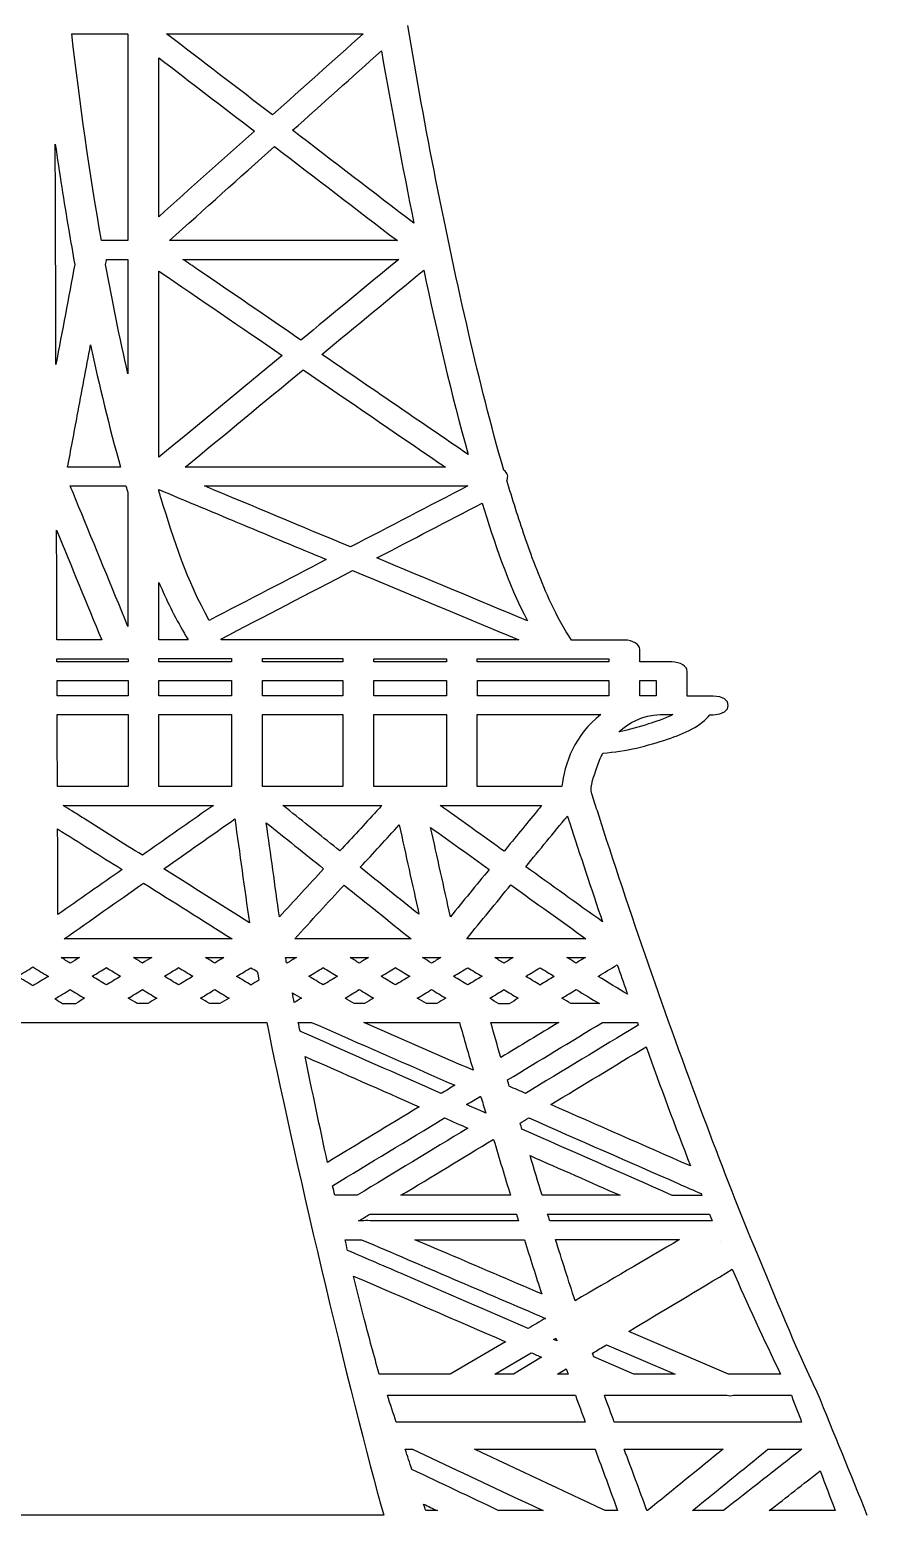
# Model space of a CAD drawing. Header units: millimetres. Extents: x 12.1 to 56.7, y 223.2 to 289.8.
# Drawn here: x 34.43 to 45, y 238.88 to 257.63 of the extents above; entities that cross this region are included whole.
import ezdxf

# ---------------------------------------------------------------- set-up
doc = ezdxf.new("R2010")
doc.units = ezdxf.units.MM
doc.layers.get('0').update_dxf_attribs({"linetype": 'CONTINUOUS'})

msp = doc.modelspace()

# ---------------------------------------------------------------- linework, layer by layer
at = {"color": 7}
for p, q in [((34.963917, 257.580401), (35.665751, 257.580401)), ((35.670218, 257.577252), (35.670218, 257.577252)), ((36.160084, 257.580737), (38.638334, 257.580737)), ((36.160084, 257.580737), (36.160084, 257.580737)), ((36.06023, 257.278782), (36.060767, 257.278425)), ((38.869782, 257.365607), (38.869782, 257.365607)), ((37.495369, 256.557462), (37.495369, 256.557462)), ((37.495369, 256.557462), (37.495369, 256.557462)), ((37.495738, 256.557295), (37.495738, 256.557295)), ((37.521365, 256.159069), (37.521365, 256.159069)), ((34.754703, 256.085469), (34.755241, 256.085532)), ((35.670822, 254.97071), (35.338277, 254.97071)), ((35.67136, 254.971046), (35.670822, 254.97071)), ((39.071237, 254.971382), (36.195183, 254.971382)), ((35.000762, 254.670813), (35.000762, 254.670813)), ((35.403033, 254.733937), (35.670856, 254.733937)), ((35.670856, 254.733937), (35.670856, 254.733937)), ((36.365301, 254.734629), (39.088501, 254.734629)), ((36.365301, 254.734629), (36.365301, 254.734629)), ((36.061876, 254.58678), (36.061876, 254.58678)), ((39.403749, 254.59652), (39.403749, 254.59652)), ((35.200369, 253.653668), (35.200369, 253.653668)), ((34.910816, 252.110286), (34.910849, 252.110621)), ((35.579197, 252.110286), (34.910816, 252.110286)), ((39.678255, 252.111335), (36.393816, 252.111335)), ((39.595698, 252.167805), (39.595698, 252.167805)), ((34.943832, 251.874562), (35.64627, 251.874562)), ((34.943832, 251.874562), (34.943832, 251.874562)), ((36.062984, 251.828547), (36.062984, 251.828547)), ((36.635978, 251.875276), (39.961125, 251.875276)), ((36.635978, 251.875276), (36.635978, 251.875276)), ((40.143536, 251.658739), (40.143536, 251.658739)), ((34.77143, 251.316311), (34.77143, 251.316311)), ((38.480979, 251.104645), (38.480442, 251.104645)), ((38.506539, 250.806783), (38.50664, 250.807161)), ((36.062984, 250.657569), (36.062984, 250.657569)), ((35.341065, 249.931253), (34.775897, 249.931253)), ((36.123306, 249.932282), (36.063589, 249.932282)), ((36.433482, 249.932282), (36.123306, 249.932282)), ((40.603241, 249.931547), (36.850163, 249.931547)), ((41.936578, 249.929553), (41.268197, 249.929553)), ((42.131315, 249.65302), (42.131315, 249.811345)), ((34.776434, 249.694795), (35.673005, 249.694795)), ((34.776434, 249.6547), (34.776434, 249.694795)), ((34.776434, 249.694795), (34.776434, 249.694795)), ((35.673005, 249.6547), (34.776434, 249.6547)), ((35.673005, 249.694795), (35.673005, 249.6547)), ((36.063555, 249.69553), (36.97964, 249.69553)), ((36.063555, 249.655434), (36.063555, 249.69553)), ((36.063555, 249.69553), (36.063555, 249.69553)), ((36.807776, 249.655434), (36.063555, 249.655434)), ((36.97964, 249.655434), (36.807776, 249.655434)), ((36.97964, 249.69553), (36.97964, 249.655434)), ((37.370157, 249.695194), (38.382234, 249.695194)), ((37.370157, 249.655056), (37.370157, 249.695194)), ((37.370157, 249.695194), (37.370157, 249.695194)), ((38.382234, 249.655056), (37.370157, 249.655056)), ((38.382234, 249.695194), (38.382234, 249.655056)), ((38.772783, 249.694816), (39.690514, 249.694816)), ((38.772783, 249.654721), (38.772783, 249.694816)), ((38.772783, 249.694816), (38.772783, 249.694816)), ((39.690514, 249.654721), (38.772783, 249.654721)), ((39.690514, 249.694816), (39.690514, 249.654721)), ((40.08056, 249.6547), (40.08056, 249.694795)), ((40.08056, 249.694795), (40.265826, 249.694795)), ((41.739254, 249.6547), (40.08056, 249.6547)), ((40.265826, 249.694795), (41.084778, 249.694795)), ((41.156755, 249.694795), (41.739254, 249.694795)), ((41.739254, 249.694795), (41.739254, 249.6547)), ((41.739254, 249.694795), (41.739254, 249.694795)), ((42.535233, 249.65302), (42.131315, 249.65302)), ((34.777576, 249.418283), (35.673005, 249.418283)), ((34.777576, 249.418283), (34.777576, 249.418283)), ((35.673005, 249.418283), (35.673005, 249.225111)), ((36.063555, 249.418976), (36.97964, 249.418976)), ((36.063555, 249.225783), (36.063555, 249.418976)), ((36.063555, 249.418976), (36.063555, 249.418976)), ((36.97964, 249.418976), (36.97964, 249.225783)), ((37.369619, 249.418619), (38.381696, 249.418619)), ((37.369619, 249.225447), (37.369619, 249.418619)), ((37.369619, 249.418619), (37.369619, 249.418619)), ((38.381696, 249.418619), (38.381696, 249.225447)), ((38.772783, 249.418283), (39.690514, 249.418283)), ((38.772783, 249.225111), (38.772783, 249.418283)), ((38.772783, 249.418283), (38.772783, 249.418283)), ((39.690514, 249.418283), (39.690514, 249.225111)), ((40.081064, 249.224775), (40.081064, 249.417926)), ((40.081064, 249.417926), (40.181489, 249.417926)), ((40.181489, 249.417926), (41.739758, 249.417926)), ((40.181489, 249.417926), (40.181489, 249.417926)), ((41.739758, 249.417926), (41.739758, 249.224775)), ((42.129737, 249.417926), (42.338446, 249.417926)), ((42.129737, 249.224775), (42.129737, 249.417926)), ((42.129737, 249.417926), (42.129737, 249.417926)), ((42.338446, 249.417926), (42.338446, 249.224775)), ((42.72997, 249.223453), (42.72997, 249.534812)), ((35.673005, 249.225111), (34.778113, 249.225111)), ((36.97964, 249.225783), (36.063555, 249.225783)), ((37.430445, 249.225447), (37.369619, 249.225447)), ((38.381696, 249.225447), (37.430445, 249.225447)), ((39.690514, 249.225111), (38.772783, 249.225111)), ((41.739758, 249.224775), (40.081064, 249.224775)), ((42.338446, 249.224775), (42.129737, 249.224775)), ((42.866098, 249.223453), (42.72997, 249.223453)), ((43.058014, 249.223453), (42.866098, 249.223453)), ((34.779289, 248.988989), (35.673073, 248.988989)), ((34.779289, 248.988989), (34.779289, 248.988989)), ((35.673073, 248.988989), (35.673073, 248.079913)), ((36.063555, 248.989723), (36.97964, 248.989723)), ((36.063555, 248.080647), (36.063555, 248.989723)), ((36.063555, 248.989723), (36.063555, 248.989723)), ((36.97964, 248.989723), (36.97964, 248.080647)), ((37.370157, 248.989387), (38.382234, 248.989387)), ((37.370157, 248.080312), (37.370157, 248.989387)), ((37.370157, 248.989387), (37.370157, 248.989387)), ((38.382234, 248.989387), (38.382234, 248.080312)), ((38.77275, 248.989052), (39.690481, 248.989052)), ((38.77275, 248.079955), (38.77275, 248.989052)), ((38.77275, 248.989052), (38.77275, 248.989052)), ((40.080527, 248.988695), (41.63762, 248.988695)), ((40.080527, 248.079598), (40.080527, 248.988695)), ((40.080527, 248.988695), (40.080527, 248.988695)), ((42.385804, 248.988695), (42.54766, 248.988695)), ((42.385804, 248.988695), (42.385804, 248.988695)), ((43.013948, 248.987393), (43.058014, 248.987393)), ((35.482769, 248.079955), (34.782043, 248.079955)), ((36.97964, 248.080647), (36.063555, 248.080647)), ((38.382234, 248.080312), (37.370157, 248.080312)), ((39.176667, 248.079955), (38.77275, 248.079955)), ((39.690514, 248.079955), (39.205686, 248.079955)), ((41.146141, 248.079598), (40.080527, 248.079598)), ((34.853382, 247.843538), (36.750879, 247.843538)), ((34.853382, 247.843538), (34.853382, 247.843538)), ((36.652134, 247.774137), (36.651563, 247.774137)), ((37.628474, 247.843538), (38.8765, 247.843538)), ((37.628474, 247.843538), (37.628474, 247.843538)), ((39.611786, 247.843538), (40.294644, 247.843538)), ((40.294644, 247.843538), (40.892224, 247.843538)), ((40.294644, 247.843538), (40.294644, 247.843538)), ((40.835294, 247.774137), (40.835898, 247.774137)), ((34.784797, 247.546076), (34.784797, 247.546076)), ((37.417649, 247.623874), (37.417649, 247.623874)), ((39.094715, 247.595618), (39.094715, 247.595618)), ((39.491377, 247.565641), (39.491377, 247.565641)), ((41.243779, 247.63013), (41.243779, 247.63013)), ((35.597636, 247.03384), (35.59767, 247.033484)), ((36.125422, 247.042573), (36.125422, 247.042573)), ((35.868818, 246.862626), (35.868818, 246.862626)), ((38.398389, 246.837498), (38.398389, 246.837498)), ((40.503421, 246.839955), (40.503421, 246.839955)), ((41.660426, 246.374532), (41.66056, 246.37407)), ((41.66056, 246.37407), (41.660426, 246.374532)), ((36.086428, 246.15894), (34.868496, 246.15894)), ((36.985216, 246.15894), (36.086428, 246.15894)), ((39.24421, 246.159255), (37.775787, 246.159255)), ((41.451279, 246.15999), (39.946615, 246.15999)), ((34.472371, 245.803602), (34.472371, 245.803602)), ((34.827755, 245.92286), (35.060412, 245.92286)), ((34.827755, 245.92286), (34.827755, 245.92286)), ((35.739978, 245.92393), (35.972601, 245.92393)), ((35.739978, 245.92393), (35.739978, 245.92393)), ((36.650454, 245.92393), (36.883649, 245.92393)), ((36.650454, 245.92393), (36.650454, 245.92393)), ((37.660818, 245.923594), (37.796947, 245.923594)), ((37.660818, 245.923594), (37.660818, 245.923594)), ((37.680299, 245.852787), (37.680299, 245.852787)), ((38.474833, 245.92393), (38.708027, 245.92393)), ((38.474833, 245.92393), (38.474833, 245.92393)), ((39.388164, 245.923237), (39.620821, 245.923237)), ((39.388164, 245.923237), (39.388164, 245.923237)), ((40.299749, 245.92286), (40.532977, 245.92286)), ((40.299749, 245.92286), (40.299749, 245.92286)), ((41.21083, 245.92393), (41.444025, 245.92393)), ((41.21083, 245.92393), (41.21083, 245.92393)), ((41.846262, 245.831837), (41.846262, 245.831837)), ((35.219984, 245.686107), (35.219984, 245.686107)), ((36.131602, 245.686107), (36.131602, 245.686107)), ((37.303755, 245.746083), (37.303755, 245.746083)), ((37.955444, 245.686107), (37.955444, 245.686107)), ((38.867599, 245.686107), (38.867599, 245.686107)), ((39.959479, 245.79489), (39.959479, 245.79489)), ((40.872172, 245.794197), (40.872172, 245.794197)), ((34.943832, 245.518), (34.943832, 245.518)), ((35.855987, 245.51905), (35.855987, 245.51905)), ((36.767673, 245.51905), (36.767673, 245.51905)), ((37.747305, 245.477947), (37.747305, 245.477947)), ((38.591447, 245.51905), (38.591447, 245.51905)), ((40.41643, 245.518), (40.41643, 245.518)), ((41.327444, 245.51905), (41.327444, 245.51905)), ((41.962876, 245.495643), (41.962339, 245.495706)), ((35.009662, 245.339817), (34.846732, 245.339817)), ((35.921852, 245.340866), (35.790157, 245.340866)), ((36.833503, 245.340866), (36.701809, 245.340866)), ((38.657311, 245.340866), (38.525617, 245.340866)), ((39.323409, 245.40991), (39.323409, 245.40991)), ((39.569467, 245.340866), (39.437235, 245.340866)), ((40.482798, 245.339817), (40.350566, 245.339817)), ((41.561781, 245.340866), (41.261076, 245.340866)), ((41.621465, 245.340866), (41.579615, 245.340866)), ((32.478882, 245.103442), (34.442747, 245.103442)), ((34.442747, 245.103442), (34.501894, 245.103442)), ((34.501894, 245.103442), (37.425877, 245.103442)), ((37.820995, 245.105143), (37.988863, 245.105143)), ((37.988863, 245.105143), (37.988863, 245.104807)), ((38.65056, 245.104807), (39.855124, 245.104807)), ((38.65056, 245.104807), (38.65056, 245.104807)), ((40.250074, 245.103757), (41.107584, 245.103757)), ((40.250074, 245.103757), (40.250074, 245.103757)), ((41.659955, 245.10382), (42.101826, 245.10382)), ((42.113581, 245.07103), (42.112406, 245.070652)), ((37.907985, 244.673098), (37.907985, 244.673098)), ((42.210648, 244.795862), (42.210648, 244.795862)), ((40.461, 244.377798), (40.461, 244.377798)), ((39.945541, 244.066733), (39.945541, 244.066733)), ((39.666533, 243.89829), (39.667104, 243.89829)), ((40.728722, 243.899339), (40.728722, 243.899339)), ((40.281377, 243.626984), (40.281377, 243.626984)), ((40.745549, 243.423022), (40.745549, 243.423022)), ((38.190015, 243.338107), (38.190015, 243.338107)), ((38.190015, 243.338107), (38.190015, 243.338107)), ((38.190317, 243.337918), (38.190317, 243.337918)), ((42.769099, 243.293981), (42.768528, 243.293981)), ((38.56357, 242.922962), (38.281775, 242.922962)), ((41.88257, 242.922269), (40.897329, 242.922269)), ((42.913557, 242.921555), (42.540875, 242.921555)), ((38.727038, 242.685517), (40.573181, 242.685517)), ((40.573181, 242.685517), (40.573181, 242.685517)), ((40.967593, 242.68516), (43.00844, 242.68516)), ((40.967593, 242.68516), (40.967593, 242.68516)), ((38.626075, 242.598314), (38.58258, 242.598314)), ((38.727676, 242.598314), (38.727038, 242.598314)), ((40.600554, 242.598314), (38.727676, 242.598314)), ((43.043068, 242.597978), (40.994966, 242.597978)), ((38.412294, 242.362255), (38.619895, 242.362255)), ((38.619895, 242.362255), (38.619895, 242.362255)), ((39.293315, 242.361898), (40.674143, 242.361898)), ((39.293315, 242.361898), (39.293315, 242.361898)), ((41.068018, 242.362968), (42.632366, 242.362968)), ((41.068018, 242.362968), (41.068018, 242.362968)), ((43.150748, 242.335741), (43.150748, 242.335741)), ((43.150748, 242.335741), (43.150748, 242.335741)), ((38.520041, 241.90334), (38.520041, 241.90334)), ((43.297993, 241.988086), (43.297993, 241.988086)), ((40.892828, 241.677357), (40.892291, 241.677399)), ((40.723214, 241.242205), (40.722643, 241.242205)), ((41.073023, 241.120512), (41.073023, 241.120512)), ((43.251139, 240.66546), (41.991896, 241.204902)), ((40.436985, 241.074812), (39.737939, 240.66546)), ((40.299749, 240.66546), (40.760025, 240.934981)), ((41.535012, 240.930447), (41.535012, 240.930447)), ((41.711881, 241.03648), (42.578862, 240.66546)), ((40.892291, 240.877798), (40.538015, 240.66546)), ((42.053864, 240.66546), (41.551167, 240.882668)), ((38.843081, 240.66546), (38.84251, 240.66546)), ((38.84251, 240.66546), (38.843081, 240.66546)), ((38.843081, 240.66546), (38.843081, 240.66546)), ((39.737939, 240.66546), (38.843081, 240.66546)), ((40.538015, 240.66546), (40.299749, 240.66546)), ((40.299749, 240.66546), (40.299749, 240.66546)), ((41.093141, 240.66546), (41.203642, 240.731691)), ((41.225944, 240.66546), (41.093141, 240.66546)), ((41.093141, 240.66546), (41.093141, 240.66546)), ((41.203642, 240.731691), (41.225944, 240.66546)), ((42.578862, 240.66546), (42.053864, 240.66546)), ((43.251677, 240.66546), (43.251139, 240.66546)), ((43.906086, 240.66546), (43.251677, 240.66546)), ((38.945723, 240.398689), (39.012729, 240.398689)), ((39.012729, 240.398689), (41.318611, 240.398689)), ((39.012729, 240.398689), (39.012729, 240.398689)), ((41.684507, 240.398689), (43.228233, 240.398689)), ((43.310286, 240.398689), (44.043356, 240.398689)), ((43.310286, 240.398689), (43.310286, 240.398689)), ((44.042852, 240.398689), (44.042852, 240.398689)), ((41.442446, 240.057982), (39.05787, 240.057982)), ((44.109187, 240.057982), (41.808947, 240.057982)), ((44.172733, 240.057982), (44.109187, 240.057982)), ((39.170554, 239.716247), (39.249148, 239.716247)), ((39.249148, 239.716247), (39.262011, 239.716247)), ((39.262011, 239.716247), (39.262011, 239.716247)), ((40.045327, 239.716289), (41.566248, 239.716289)), ((41.566248, 239.716289), (41.566248, 239.716289)), ((41.934462, 239.716289), (43.180875, 239.716289)), ((41.934462, 239.716289), (41.934462, 239.716289)), ((43.748227, 239.716289), (44.174446, 239.716289)), ((34.433276, 238.884633), (30.742098, 238.884633)), ((34.443285, 238.884633), (34.433276, 238.884633)), ((36.707888, 238.884633), (34.443285, 238.884633)), ((38.898264, 238.884633), (36.707888, 238.884633)), ((38.898768, 238.885011), (38.898264, 238.884633)), ((39.403211, 239.02377), (39.403211, 239.02377)), ((39.576151, 238.94253), (39.430551, 238.94253)), ((40.353891, 238.942509), (40.35379, 238.94211)), ((40.912309, 238.942509), (40.353891, 238.942509)), ((41.851334, 238.942173), (41.695121, 238.942173)), ((42.227945, 238.942173), (42.221228, 238.942173)), ((43.185846, 238.942173), (42.795297, 238.942173)), ((42.795297, 238.942173), (42.795297, 238.942173)), ((44.45174, 238.942173), (43.765021, 238.942173)), ((43.765021, 238.942173), (43.765021, 238.942173)), ((44.596803, 238.942173), (44.45174, 238.942173))]:
    msp.add_line(p, q, dxfattribs=at)
for points in [[(39.974392, 253.790433), (39.673687, 255.084825), (39.422658, 256.383037), (39.20226, 257.684062)], [(35.338277, 254.97071), (35.186565, 255.83862), (35.062662, 256.708965), (34.963917, 257.580401)], [(35.665751, 257.580401), (35.66743, 257.579352), (35.668505, 257.577945), (35.670218, 257.577252)], [(35.670218, 257.577252), (35.670822, 256.708293), (35.670822, 255.839312), (35.67136, 254.971046)], [(37.495738, 256.557295), (37.050509, 256.898337), (36.60528, 257.239694), (36.160084, 257.580737)], [(38.638334, 257.580737), (38.257324, 257.239401), (37.876346, 256.898085), (37.495738, 256.557295)], [(36.060767, 255.273022), (36.060767, 255.941482), (36.06023, 256.610321), (36.06023, 257.278782)], [(36.060767, 257.278425), (36.463039, 256.970173), (36.865848, 256.661585), (37.267582, 256.353311)], [(37.750059, 256.362737), (38.123311, 256.696789), (38.49653, 257.031198), (38.869782, 257.365607)], [(38.869782, 257.365607), (38.99701, 256.639249), (39.133138, 255.913961), (39.280988, 255.189367)], [(37.267582, 256.353311), (36.86531, 255.993103), (36.46361, 255.632915), (36.060767, 255.273022)], [(39.280988, 255.189367), (38.770533, 255.580581), (38.260011, 255.971502), (37.750059, 256.362737)], [(34.755241, 256.085532), (34.755241, 256.120023), (34.754703, 256.154933), (34.754703, 256.189424)], [(34.754703, 256.189424), (34.807133, 255.827137), (34.863458, 255.464829), (34.924889, 255.102836)], [(36.195183, 254.971382), (36.637053, 255.367151), (37.078924, 255.762963), (37.521365, 256.159069)], [(37.521365, 256.159069), (38.038, 255.762963), (38.554636, 255.367151), (39.071237, 254.971382)], [(34.763637, 253.408162), (34.76085, 254.300821), (34.758028, 255.193166), (34.754703, 256.085469)], [(34.924889, 255.102836), (34.949407, 254.959164), (34.974564, 254.81482), (35.000762, 254.670813)], [(35.000762, 254.670813), (34.921496, 254.249915), (34.842869, 253.829395), (34.763637, 253.408162)], [(35.39074, 254.671169), (35.394636, 254.692099), (35.399103, 254.713049), (35.403033, 254.733937)], [(35.67136, 253.288232), (35.567005, 253.748155), (35.475547, 254.209463), (35.39074, 254.671169)], [(35.670856, 254.733937), (35.671393, 254.252014), (35.671393, 253.770155), (35.67136, 253.288232)], [(36.551104, 254.607688), (36.489203, 254.65024), (36.427302, 254.692435), (36.365301, 254.734629)], [(39.088501, 254.734629), (38.677329, 254.394657), (38.265586, 254.055), (37.854414, 253.715385)], [(36.061876, 254.58678), (36.580728, 254.231421), (37.099613, 253.87646), (37.619003, 253.521122)], [(36.062447, 252.235799), (36.062447, 253.01934), (36.061876, 253.802882), (36.061876, 254.58678)], [(37.854414, 253.715385), (37.420336, 254.012806), (36.98572, 254.310625), (36.551104, 254.607688)], [(38.118341, 253.534746), (38.546843, 253.889014), (38.975313, 254.24261), (39.403749, 254.59652)], [(39.403749, 254.59652), (39.569433, 253.819718), (39.749594, 253.043293), (39.965592, 252.270688)], [(40.415154, 252.073045), (40.248932, 252.643534), (40.107228, 253.216795), (39.974392, 253.790433)], [(35.033039, 252.762016), (35.088793, 253.0591), (35.144615, 253.356583), (35.200369, 253.653668)], [(35.200369, 253.653668), (35.310333, 253.137926), (35.434706, 252.623235), (35.579197, 252.110286)], [(37.619003, 253.521122), (37.100151, 253.092583), (36.581299, 252.664338), (36.062447, 252.235799)], [(39.965592, 252.270688), (39.349674, 252.691922), (38.733755, 253.113533), (38.118341, 253.534746)], [(36.393816, 252.111335), (36.890333, 252.521044), (37.386312, 252.930794), (37.882325, 253.340503)], [(37.882325, 253.340503), (38.45364, 252.949625), (39.024954, 252.558704), (39.595698, 252.167805)], [(34.910849, 252.110621), (34.95159, 252.327872), (34.992331, 252.544786), (35.033039, 252.762016)], [(39.595698, 252.167805), (39.623038, 252.148639), (39.650882, 252.130165), (39.678255, 252.111335)], [(40.452032, 251.947846), (40.47598, 251.989705), (40.463116, 252.039919), (40.415154, 252.073045)], [(35.049799, 251.61688), (35.014667, 251.702634), (34.978964, 251.788808), (34.943832, 251.874562)], [(35.64627, 251.874562), (35.6546, 251.844963), (35.662963, 251.8153), (35.671897, 251.785659)], [(36.062917, 251.809003), (36.062917, 251.8153), (36.062917, 251.822291), (36.062984, 251.828547)], [(36.091936, 251.711367), (36.081927, 251.7438), (36.072388, 251.776569), (36.062917, 251.809003)], [(36.062984, 251.828547), (36.767068, 251.534233), (37.471186, 251.240276), (38.175237, 250.946299)], [(38.480442, 251.104645), (37.865598, 251.361298), (37.250788, 251.618644), (36.635978, 251.875276)], [(39.961125, 251.875276), (39.4679, 251.618602), (38.974742, 251.361256), (38.480979, 251.104645)], [(40.680189, 251.234042), (40.59817, 251.471172), (40.522867, 251.709331), (40.452032, 251.947846)], [(35.672434, 250.102111), (35.4649, 250.607041), (35.2574, 251.11195), (35.049799, 251.61688)], [(35.671897, 251.785659), (35.672434, 251.224574), (35.672434, 250.663531), (35.672434, 250.102111)], [(36.698417, 250.178103), (36.416655, 250.673986), (36.251508, 251.199824), (36.091936, 251.711367)], [(38.812349, 250.965843), (39.255899, 251.196654), (39.699449, 251.427508), (40.143536, 251.658739)], [(40.143536, 251.658739), (40.294207, 251.158679), (40.462075, 250.656919), (40.712063, 250.172183)], [(34.77143, 251.316311), (34.961095, 250.854625), (35.151366, 250.392918), (35.341065, 249.931253)], [(34.775897, 249.931253), (34.774251, 250.392918), (34.773143, 250.854625), (34.77143, 251.316311)], [(41.012667, 250.390525), (40.882719, 250.6688), (40.777826, 250.951232), (40.680189, 251.234042)], [(38.175237, 250.946299), (37.683154, 250.690003), (37.191104, 250.434063), (36.698417, 250.178103)], [(40.712063, 250.172183), (40.078847, 250.436834), (39.445598, 250.701171), (38.812349, 250.965843)], [(36.843479, 249.941645), (37.398, 250.230017), (37.952589, 250.518432), (38.506539, 250.806783)], [(38.50664, 250.807161), (39.205149, 250.51564), (39.904195, 250.223447), (40.603241, 249.931547)], [(36.062984, 250.657569), (36.155583, 250.439983), (36.260509, 250.224832), (36.383807, 250.013859)], [(36.063589, 249.932282), (36.063051, 250.173926), (36.063589, 250.415926), (36.062984, 250.657569)], [(41.268197, 249.929553), (41.176168, 250.061364), (41.084677, 250.236756), (41.012667, 250.390525)], [(36.383807, 250.013859), (36.399425, 249.986652), (36.416151, 249.959446), (36.433482, 249.932282)], [(36.850163, 249.931547), (36.847946, 249.935053), (36.845662, 249.938517), (36.843479, 249.941645)], [(42.131315, 249.811345), (42.131315, 249.875854), (42.042545, 249.929553), (41.936578, 249.929553)], [(41.084778, 249.694795), (41.108222, 249.692003), (41.13274, 249.692003), (41.156755, 249.694795)], [(42.72997, 249.534812), (42.72997, 249.599007), (42.641233, 249.65302), (42.535233, 249.65302)], [(34.778113, 249.225111), (34.778113, 249.289621), (34.777576, 249.354088), (34.777576, 249.418283)], [(43.058014, 248.987393), (43.310219, 248.987393), (43.310219, 249.223453), (43.058014, 249.223453)], [(34.779826, 248.82338), (34.779826, 248.878485), (34.779289, 248.933548), (34.779289, 248.988989)], [(39.690481, 248.989052), (39.690481, 248.686005), (39.690481, 248.383001), (39.690514, 248.079955)], [(41.63762, 248.988695), (41.311826, 248.744931), (41.177377, 248.361715), (41.146141, 248.079598)], [(41.867489, 248.770773), (41.988, 248.88409), (42.159864, 248.984538), (42.385804, 248.988695)], [(42.54766, 248.988695), (42.450022, 248.937074), (42.317757, 248.896286), (42.241346, 248.870507)], [(42.482232, 248.679456), (42.691479, 248.749549), (42.917385, 248.850649), (43.013948, 248.987393)], [(34.782043, 248.079955), (34.781506, 248.32756), (34.780364, 248.57548), (34.779826, 248.82338)], [(42.241346, 248.870507), (42.12752, 248.832154), (41.999184, 248.795858), (41.867489, 248.770773)], [(41.666001, 248.50335), (41.952733, 248.522516), (42.233991, 248.595759), (42.482232, 248.679456)], [(41.587911, 248.320276), (41.607459, 248.381972), (41.633119, 248.443375), (41.666001, 248.50335)], [(41.525406, 247.990737), (41.495849, 248.083859), (41.558355, 248.227174), (41.587911, 248.320276)], [(35.673073, 248.079913), (35.609492, 248.079913), (35.545845, 248.079913), (35.482769, 248.079955)], [(39.205686, 248.079955), (39.196215, 248.080647), (39.186709, 248.080647), (39.176667, 248.079955)], [(41.595166, 247.772458), (41.571756, 247.845344), (41.548279, 247.917851), (41.525406, 247.990737)], [(34.963312, 247.774137), (34.927038, 247.797523), (34.890227, 247.820531), (34.853382, 247.843538)], [(35.112304, 247.6807), (35.062629, 247.711748), (35.012987, 247.74309), (34.963312, 247.774137)], [(35.853771, 247.213073), (35.606604, 247.368921), (35.359437, 247.524811), (35.112304, 247.6807)], [(36.651563, 247.774137), (36.385486, 247.587242), (36.119309, 247.399969), (35.853771, 247.213073)], [(36.125422, 247.042573), (36.42391, 247.252497), (36.722969, 247.462379), (37.020919, 247.67266)], [(36.750879, 247.843538), (36.717964, 247.820195), (36.685015, 247.797166), (36.652134, 247.774137)], [(37.020919, 247.67266), (37.081678, 247.236081), (37.142504, 246.799523), (37.203867, 246.362566)], [(37.714961, 247.774137), (37.686479, 247.797523), (37.657493, 247.820531), (37.628474, 247.843538)], [(38.347068, 247.267486), (38.136175, 247.436601), (37.925282, 247.605379), (37.714961, 247.774137)], [(38.812953, 247.774137), (38.657244, 247.605379), (38.502206, 247.436265), (38.347068, 247.267486)], [(38.8765, 247.843538), (38.855306, 247.820195), (38.834113, 247.797166), (38.812953, 247.774137)], [(39.708316, 247.774137), (39.675971, 247.797523), (39.64356, 247.820531), (39.611786, 247.843538)], [(40.418546, 247.265051), (40.181993, 247.434522), (39.94544, 247.604666), (39.708316, 247.774137)], [(40.835898, 247.774137), (40.696949, 247.604666), (40.558067, 247.434522), (40.418546, 247.265051)], [(40.691944, 247.068373), (40.867134, 247.282159), (41.041249, 247.49519), (41.216405, 247.708578)], [(40.892224, 247.843538), (40.873247, 247.820195), (40.854304, 247.797166), (40.835294, 247.774137)], [(41.216405, 247.708578), (41.225877, 247.682422), (41.235416, 247.656307), (41.243779, 247.63013)], [(42.935254, 243.912984), (42.454355, 245.194486), (42.006875, 246.481887), (41.595166, 247.772458)], [(34.784797, 247.546076), (35.055374, 247.37524), (35.327059, 247.204341), (35.597636, 247.03384)], [(34.788727, 246.464401), (34.787048, 246.824987), (34.78651, 247.185552), (34.784797, 247.546076)], [(37.417649, 247.623874), (37.659206, 247.430681), (37.900227, 247.237152), (38.141247, 247.043581)], [(37.583333, 246.436523), (37.528116, 246.832292), (37.472866, 247.228083), (37.417649, 247.623874)], [(38.604277, 247.062075), (38.767678, 247.23986), (38.931079, 247.41798), (39.094715, 247.595618)], [(39.094715, 247.595618), (39.177809, 247.220064), (39.26097, 246.844153), (39.344065, 246.468599)], [(39.491377, 247.565641), (39.738006, 247.388822), (39.984065, 247.212423), (40.230593, 247.035604)], [(39.741332, 246.43795), (39.65817, 246.81384), (39.574539, 247.189751), (39.491377, 247.565641)], [(41.243779, 247.63013), (41.379302, 247.211121), (41.518722, 246.792449), (41.659955, 246.374448)], [(35.59767, 247.033484), (35.327664, 246.843817), (35.058162, 246.654088), (34.788727, 246.464401)], [(37.203867, 246.362566), (36.844016, 246.589242), (36.484702, 246.815897), (36.125422, 247.042573)], [(38.141247, 247.043581), (37.955444, 246.84134), (37.769674, 246.638763), (37.583333, 246.436523)], [(39.344065, 246.468599), (39.097469, 246.666305), (38.850873, 246.864012), (38.604277, 247.062075)], [(40.230593, 247.035604), (40.067125, 246.836155), (39.904262, 246.637042), (39.741332, 246.43795)], [(41.659955, 246.374448), (41.337453, 246.605658), (41.014447, 246.837205), (40.691944, 247.068373)], [(34.868496, 246.15894), (35.202116, 246.393278), (35.535232, 246.62833), (35.868818, 246.862626)], [(35.868818, 246.862626), (36.240962, 246.62833), (36.613106, 246.393278), (36.985216, 246.15894)], [(37.775787, 246.159255), (37.983287, 246.385175), (38.190754, 246.611431), (38.398389, 246.837498)], [(38.398389, 246.837498), (38.680755, 246.611557), (38.961912, 246.385259), (39.24421, 246.159255)], [(39.946615, 246.15999), (40.132419, 246.386624), (40.318155, 246.612985), (40.503421, 246.839955)], [(40.503421, 246.839955), (40.819172, 246.613321), (41.134957, 246.386624), (41.451279, 246.15999)], [(34.277096, 245.685058), (34.341818, 245.724796), (34.407649, 245.763884), (34.472371, 245.803602)], [(34.472371, 245.803602), (34.537664, 245.763884), (34.602924, 245.724796), (34.667612, 245.685058)], [(34.944369, 245.852073), (34.905341, 245.875438), (34.866279, 245.899138), (34.827755, 245.92286)], [(35.060412, 245.92286), (35.021888, 245.899138), (34.98286, 245.875774), (34.944369, 245.852073)], [(35.856592, 245.853144), (35.81753, 245.876508), (35.778502, 245.90023), (35.739978, 245.92393)], [(35.972601, 245.92393), (35.934111, 245.90023), (35.895083, 245.876844), (35.856592, 245.853144)], [(36.767035, 245.853144), (36.728645, 245.876445), (36.689684, 245.900104), (36.650454, 245.92393)], [(36.883649, 245.92393), (36.845192, 245.90023), (36.806164, 245.876844), (36.767035, 245.853144)], [(37.666394, 245.894289), (37.664211, 245.90405), (37.662498, 245.913812), (37.660818, 245.923594)], [(37.673682, 245.85665), (37.671466, 245.869203), (37.668611, 245.881714), (37.666394, 245.894289)], [(37.679795, 245.852787), (37.678149, 245.853837), (37.675294, 245.8556), (37.673682, 245.85665)], [(37.796947, 245.923594), (37.757918, 245.899873), (37.718857, 245.876508), (37.679795, 245.852787)], [(38.591413, 245.853144), (38.552385, 245.876508), (38.513895, 245.90023), (38.474833, 245.92393)], [(38.708027, 245.92393), (38.66957, 245.90023), (38.629938, 245.876844), (38.591413, 245.853144)], [(39.504174, 245.852451), (39.465112, 245.875816), (39.426621, 245.899516), (39.388164, 245.923237)], [(39.620821, 245.923237), (39.582331, 245.899516), (39.543269, 245.876172), (39.504174, 245.852451)], [(40.416329, 245.852073), (40.377301, 245.875438), (40.338811, 245.899138), (40.299749, 245.92286)], [(40.532977, 245.92286), (40.493949, 245.899138), (40.455458, 245.875774), (40.416329, 245.852073)], [(41.32741, 245.853144), (41.288349, 245.876508), (41.249287, 245.90023), (41.21083, 245.92393)], [(41.444025, 245.92393), (41.404996, 245.90023), (41.366506, 245.876844), (41.32741, 245.853144)], [(41.603563, 245.68468), (41.684507, 245.733487), (41.765385, 245.782651), (41.846262, 245.831837)], [(41.846262, 245.831837), (41.88472, 245.719884), (41.923815, 245.607932), (41.962876, 245.495643)], [(34.472371, 245.566849), (34.407649, 245.606609), (34.341818, 245.646033), (34.277096, 245.685058)], [(34.667612, 245.685058), (34.602924, 245.645676), (34.537093, 245.606252), (34.472371, 245.566849)], [(35.219984, 245.686107), (35.280273, 245.722361), (35.339957, 245.758993), (35.400212, 245.795226)], [(35.400212, 245.577304), (35.339957, 245.613579), (35.280273, 245.65021), (35.219984, 245.686107)], [(35.400212, 245.795226), (35.460467, 245.758972), (35.520151, 245.72234), (35.579869, 245.686107)], [(35.579869, 245.686107), (35.519614, 245.649832), (35.459896, 245.613579), (35.400212, 245.577304)], [(36.131602, 245.686107), (36.191857, 245.722361), (36.251575, 245.758993), (36.311797, 245.795226)], [(36.311797, 245.577304), (36.251575, 245.613579), (36.191286, 245.65021), (36.131602, 245.686107)], [(36.311797, 245.795226), (36.372085, 245.758972), (36.431769, 245.72234), (36.491453, 245.686107)], [(36.491453, 245.686107), (36.431769, 245.649832), (36.371481, 245.613579), (36.311797, 245.577304)], [(37.043825, 245.685058), (37.10408, 245.721354), (37.163764, 245.757964), (37.224019, 245.794197)], [(37.224019, 245.576275), (37.163764, 245.61255), (37.10408, 245.649161), (37.043825, 245.685058)], [(37.224019, 245.794197), (37.250822, 245.77818), (37.277053, 245.7621), (37.303755, 245.746083)], [(37.324411, 245.636943), (37.290992, 245.616727), (37.257472, 245.596491), (37.224019, 245.576275)], [(37.303755, 245.746083), (37.310472, 245.709451), (37.317727, 245.673197), (37.324411, 245.636943)], [(37.955444, 245.686107), (38.015128, 245.722361), (38.075349, 245.758993), (38.1351, 245.795226)], [(38.1351, 245.577304), (38.074812, 245.613579), (38.015128, 245.65021), (37.955444, 245.686107)], [(38.1351, 245.795226), (38.195322, 245.758972), (38.255006, 245.72234), (38.315295, 245.686107)], [(38.315295, 245.686107), (38.255006, 245.649832), (38.195322, 245.613579), (38.1351, 245.577304)], [(38.867599, 245.686107), (38.927854, 245.722361), (38.987539, 245.758993), (39.047256, 245.795226)], [(39.047256, 245.577304), (38.987001, 245.613579), (38.927317, 245.65021), (38.867599, 245.686107)], [(39.047256, 245.795226), (39.107511, 245.758972), (39.167195, 245.72234), (39.22745, 245.686107)], [(39.22745, 245.686107), (39.167195, 245.649832), (39.10694, 245.613579), (39.047256, 245.577304)], [(39.779251, 245.685771), (39.839506, 245.722025), (39.89919, 245.758657), (39.959479, 245.79489)], [(39.959479, 245.576968), (39.899728, 245.613243), (39.839506, 245.649874), (39.779251, 245.685771)], [(39.959479, 245.79489), (40.019701, 245.758636), (40.079385, 245.722004), (40.139673, 245.685771)], [(40.139673, 245.685771), (40.079385, 245.649476), (40.019163, 245.613243), (39.959479, 245.576968)], [(40.691944, 245.685058), (40.752233, 245.721354), (40.811917, 245.757964), (40.872172, 245.794197)], [(40.872172, 245.576275), (40.811917, 245.61255), (40.752233, 245.649161), (40.691944, 245.685058)], [(40.872172, 245.794197), (40.93189, 245.757922), (40.992111, 245.721291), (41.051829, 245.685058)], [(41.051829, 245.685058), (40.991574, 245.648804), (40.93189, 245.61255), (40.872172, 245.576275)], [(41.97574, 245.45941), (41.8513, 245.534395), (41.727465, 245.609716), (41.603563, 245.68468)], [(34.747986, 245.399813), (34.813313, 245.439216), (34.877968, 245.478639), (34.943832, 245.518)], [(34.943832, 245.518), (35.003516, 245.481746), (35.063771, 245.445115), (35.123489, 245.408882)], [(35.67576, 245.40991), (35.736015, 245.446185), (35.79627, 245.482817), (35.855987, 245.51905)], [(35.855987, 245.51905), (35.916242, 245.482775), (35.975927, 245.446164), (36.035644, 245.40991)], [(36.587411, 245.40991), (36.6477, 245.446185), (36.707384, 245.482817), (36.767673, 245.51905)], [(36.767673, 245.51905), (36.827894, 245.482775), (36.887579, 245.446164), (36.947296, 245.40991)], [(37.747305, 245.477947), (37.784721, 245.455254), (37.822607, 245.432582), (37.860023, 245.409574)], [(37.770715, 245.355897), (37.762386, 245.396685), (37.75456, 245.437473), (37.747305, 245.477947)], [(38.41179, 245.40991), (38.471541, 245.446185), (38.531763, 245.482817), (38.591447, 245.51905)], [(38.591447, 245.51905), (38.651736, 245.482775), (38.71142, 245.446164), (38.771675, 245.40991)], [(39.323409, 245.40991), (39.383664, 245.446185), (39.443381, 245.482817), (39.503065, 245.51905)], [(39.503065, 245.51905), (39.56332, 245.482775), (39.623038, 245.446164), (39.68326, 245.40991)], [(40.236773, 245.408882), (40.296995, 245.445157), (40.356679, 245.481767), (40.41643, 245.518)], [(40.41643, 245.518), (40.476652, 245.481746), (40.536336, 245.445115), (40.596625, 245.408882)], [(41.14725, 245.40991), (41.207505, 245.446185), (41.267223, 245.482817), (41.327444, 245.51905)], [(41.327444, 245.51905), (41.425081, 245.459767), (41.52329, 245.40017), (41.621465, 245.340866)], [(41.962339, 245.495706), (41.966806, 245.483825), (41.970669, 245.471649), (41.97574, 245.45941)], [(34.846732, 245.339817), (34.81385, 245.359696), (34.780901, 245.379954), (34.747986, 245.399813)], [(35.123489, 245.408882), (35.085535, 245.385874), (35.047615, 245.362845), (35.009662, 245.339817)], [(35.790157, 245.340866), (35.752204, 245.363895), (35.71425, 245.386903), (35.67576, 245.40991)], [(36.035644, 245.40991), (35.997691, 245.386903), (35.959738, 245.363895), (35.921852, 245.340866)], [(36.701809, 245.340866), (36.663318, 245.363895), (36.625365, 245.386903), (36.587411, 245.40991)], [(36.947296, 245.40991), (36.909376, 245.386903), (36.871423, 245.363895), (36.833503, 245.340866)], [(37.860023, 245.409574), (37.829862, 245.391437), (37.800305, 245.373656), (37.770715, 245.355897)], [(38.525617, 245.340866), (38.487697, 245.363895), (38.449743, 245.386903), (38.41179, 245.40991)], [(38.771675, 245.40991), (38.733184, 245.386903), (38.695231, 245.363895), (38.657311, 245.340866)], [(39.437235, 245.340866), (39.399282, 245.363895), (39.361362, 245.386903), (39.323409, 245.40991)], [(39.68326, 245.40991), (39.644769, 245.386903), (39.606883, 245.363895), (39.569467, 245.340866)], [(40.350566, 245.339817), (40.312613, 245.362845), (40.27466, 245.385874), (40.236773, 245.408882)], [(40.596625, 245.408882), (40.558671, 245.385874), (40.520751, 245.362845), (40.482798, 245.339817)], [(41.261076, 245.340866), (41.223123, 245.363895), (41.18574, 245.386903), (41.14725, 245.40991)], [(41.579615, 245.340866), (41.574006, 245.341223), (41.567289, 245.341223), (41.561781, 245.340866)], [(37.425877, 245.103442), (37.713752, 243.620413), (38.484808, 240.355822), (38.898768, 238.885011)], [(37.843263, 244.992875), (37.836008, 245.030179), (37.828216, 245.067503), (37.820995, 245.105143)], [(37.988863, 245.104807), (38.591413, 244.840156), (39.193964, 244.575483), (39.796549, 244.310832)], [(40.028635, 244.499449), (39.569467, 244.701018), (39.109762, 244.902902), (38.65056, 245.104807)], [(39.855124, 245.104807), (39.912054, 244.902902), (39.970563, 244.701018), (40.028635, 244.499449)], [(40.377301, 244.661615), (40.33431, 244.808772), (40.291957, 244.956286), (40.250074, 245.103757)], [(41.107584, 245.103757), (40.864346, 244.956286), (40.620538, 244.808772), (40.377301, 244.661615)], [(40.461, 244.377798), (40.860417, 244.619798), (41.259901, 244.861778), (41.659955, 245.10382)], [(42.108476, 245.068574), (41.63537, 244.781923), (41.161155, 244.495313), (40.688048, 244.208326)], [(42.101826, 245.10382), (42.105756, 245.092652), (42.109652, 245.08182), (42.113581, 245.07103)], [(42.112406, 245.070652), (42.110726, 245.069959), (42.109652, 245.069603), (42.108476, 245.068574)], [(37.958769, 244.941612), (37.919707, 244.9587), (37.881754, 244.975766), (37.843263, 244.992875)], [(39.625255, 244.207592), (39.070129, 244.452384), (38.513895, 244.696819), (37.958769, 244.941612)], [(37.907985, 244.673098), (38.387809, 244.46181), (38.867599, 244.250479), (39.34739, 244.038813)], [(38.190317, 243.337918), (38.09268, 243.782873), (37.99951, 244.227828), (37.907985, 244.673098)], [(41.007797, 244.06774), (41.408926, 244.310454), (41.809518, 244.553147), (42.210648, 244.795862)], [(42.210648, 244.795862), (42.390876, 244.294752), (42.576108, 243.793642), (42.769099, 243.293981)], [(39.796549, 244.310832), (39.739081, 244.276657), (39.682722, 244.242103), (39.625255, 244.207592)], [(40.483873, 244.298279), (40.476014, 244.324792), (40.468221, 244.351264), (40.461, 244.377798)], [(40.688048, 244.208326), (40.620001, 244.238303), (40.55192, 244.268302), (40.483873, 244.298279)], [(39.945541, 244.066733), (40.002437, 244.100887), (40.0593, 244.135777), (40.116801, 244.170288)], [(40.116801, 244.170288), (40.119555, 244.168903), (40.122947, 244.167496), (40.125735, 244.165733)], [(40.125735, 244.165733), (40.146357, 244.097381), (40.165838, 244.028715), (40.186494, 243.960364)], [(39.34739, 244.038813), (38.961441, 243.80523), (38.575426, 243.571648), (38.190317, 243.337918)], [(40.186494, 243.960364), (40.106154, 243.995589), (40.025847, 244.03115), (39.945541, 244.066733)], [(42.768528, 243.293981), (42.181662, 243.55202), (41.594729, 243.809723), (41.007797, 244.06774)], [(38.254435, 243.043269), (38.724787, 243.328178), (39.196181, 243.613045), (39.666533, 243.89829)], [(39.960554, 243.768913), (39.494702, 243.486818), (39.029422, 243.205058), (38.56357, 242.922962)], [(39.667104, 243.89829), (39.764742, 243.855066), (39.862916, 243.812179), (39.960554, 243.768913)], [(40.620538, 243.833444), (40.656812, 243.855402), (40.693086, 243.877339), (40.728722, 243.899339)], [(40.643411, 243.75741), (40.635619, 243.782852), (40.628331, 243.808337), (40.620538, 243.833444)], [(42.540875, 242.921555), (41.90823, 243.200166), (41.275519, 243.478798), (40.643411, 243.75741)], [(40.728722, 243.899339), (41.359755, 243.622114), (41.990754, 243.345224), (42.621719, 243.067683)], [(43.589092, 242.24201), (43.358685, 242.797154), (43.144467, 243.354733), (42.935254, 243.912984)], [(39.117016, 242.921933), (39.505349, 243.156943), (39.893044, 243.391974), (40.281377, 243.626984)], [(40.281377, 243.626984), (40.283056, 243.626291), (40.285307, 243.625619), (40.286449, 243.624549)], [(40.286449, 243.624549), (40.356679, 243.390211), (40.427044, 243.155872), (40.498987, 242.92187)], [(40.745549, 243.423022), (41.124982, 243.255985), (41.503809, 243.088949), (41.88257, 242.922269)], [(40.897329, 242.922269), (40.845974, 243.089326), (40.795728, 243.256321), (40.745549, 243.423022)], [(38.281775, 242.922962), (38.272874, 242.9627), (38.263403, 243.003174), (38.254435, 243.043269)], [(42.621719, 243.067683), (42.716031, 243.026181), (42.810847, 242.985015), (42.90516, 242.943156)], [(40.498987, 242.92187), (40.038375, 242.92187), (39.577662, 242.92187), (39.117016, 242.921933)], [(42.90516, 242.943156), (42.907948, 242.93583), (42.910769, 242.928861), (42.913557, 242.921555)], [(38.58258, 242.598314), (38.63108, 242.627242), (38.679076, 242.656547), (38.727038, 242.685517)], [(40.573181, 242.685517), (40.582081, 242.656568), (40.591015, 242.627305), (40.600554, 242.598314)], [(40.994966, 242.597978), (40.986032, 242.626906), (40.976561, 242.656211), (40.967593, 242.68516)], [(43.00844, 242.68516), (43.020195, 242.656232), (43.031313, 242.626948), (43.043068, 242.597978)], [(38.727038, 242.598314), (38.691301, 242.605641), (38.65674, 242.60457), (38.626075, 242.598314)], [(38.443563, 242.226959), (38.43295, 242.272302), (38.422907, 242.317247), (38.412294, 242.362255)], [(38.619895, 242.362255), (39.392564, 242.031309), (40.165838, 241.700427), (40.939682, 241.369146)], [(39.691656, 242.191041), (39.55882, 242.247846), (39.426084, 242.30505), (39.293315, 242.361898)], [(40.674143, 242.361898), (40.746154, 242.133479), (40.818601, 241.905439), (40.892828, 241.677357)], [(41.314614, 241.590952), (41.230915, 241.847941), (41.148358, 242.105287), (41.068018, 242.362968)], [(42.632366, 242.362968), (42.192712, 242.105623), (41.753663, 241.848235), (41.314614, 241.590952)], [(43.595272, 242.227714), (43.593593, 242.232249), (43.591947, 242.23714), (43.589092, 242.24201)], [(39.168875, 241.913815), (38.926746, 242.01842), (38.685726, 242.12271), (38.443563, 242.226959)], [(40.892291, 241.677399), (40.49227, 241.848613), (40.091678, 242.020184), (39.691656, 242.191041)], [(44.36962, 240.436055), (44.094543, 241.002724), (43.835721, 241.650969), (43.595272, 242.227714)], [(38.520041, 241.90334), (39.158866, 241.627185), (39.797623, 241.351009), (40.436985, 241.074812)], [(38.653952, 241.363919), (38.608207, 241.543488), (38.56357, 241.723435), (38.520041, 241.90334)], [(40.722643, 241.242205), (40.204362, 241.466089), (39.686618, 241.689931), (39.168875, 241.913815)], [(41.991896, 241.204902), (42.427082, 241.466089), (42.862236, 241.726899), (43.297993, 241.988086)], [(43.297993, 241.988086), (43.489305, 241.545251), (43.694085, 241.104831), (43.906086, 240.66546)], [(38.843081, 240.66546), (38.776679, 240.897678), (38.713099, 241.130631), (38.653952, 241.363919)], [(40.939682, 241.369146), (40.867705, 241.326951), (40.795191, 241.284736), (40.723214, 241.242205)], [(41.043466, 241.103445), (41.053475, 241.109029), (41.063014, 241.114949), (41.073023, 241.120512)], [(41.073023, 241.120512), (41.076986, 241.108631), (41.080882, 241.097148), (41.085349, 241.085644)], [(40.760025, 240.934981), (40.804125, 240.915815), (40.848191, 240.896964), (40.892291, 240.877798)], [(41.085349, 241.085644), (41.071343, 241.091564), (41.057405, 241.097526), (41.043466, 241.103445)], [(41.535012, 240.930447), (41.593587, 240.966029), (41.652734, 241.000877), (41.711881, 241.03648)], [(41.551167, 240.882668), (41.545592, 240.898707), (41.540621, 240.914766), (41.535012, 240.930447)], [(39.05787, 240.057982), (39.01995, 240.171677), (38.982534, 240.285015), (38.945723, 240.398689)], [(41.318611, 240.398689), (41.359822, 240.284994), (41.401168, 240.171656), (41.442446, 240.057982)], [(41.808947, 240.057982), (41.767602, 240.171677), (41.725752, 240.285015), (41.684507, 240.398689)], [(43.228233, 240.398689), (43.257857, 240.390648), (43.285734, 240.390984), (43.310286, 240.398689)], [(44.043356, 240.398689), (44.086247, 240.284994), (44.129775, 240.171656), (44.172733, 240.057982)], [(45.00119, 238.882932), (44.791977, 239.400752), (44.581655, 239.918592), (44.36962, 240.436055)], [(39.255865, 239.461357), (39.226913, 239.546082), (39.198431, 239.631521), (39.170554, 239.716247)], [(39.262011, 239.716247), (39.689943, 239.515769), (40.118413, 239.314914), (40.546311, 239.113702)], [(41.695121, 238.942173), (41.14557, 239.20019), (40.595449, 239.458586), (40.045327, 239.716289)], [(41.566248, 239.716289), (41.661131, 239.45825), (41.755913, 239.20019), (41.851334, 238.942173)], [(42.221228, 238.942173), (42.12527, 239.20019), (42.029883, 239.458586), (41.934462, 239.716289)], [(43.180875, 239.716289), (42.863411, 239.45825), (42.545913, 239.20019), (42.227945, 238.942173)], [(42.795297, 238.942173), (43.112727, 239.20019), (43.430225, 239.458586), (43.748227, 239.716289)], [(44.174446, 239.716289), (43.844723, 239.45825), (43.51557, 239.20019), (43.185846, 238.942173)], [(40.35379, 238.94211), (39.987793, 239.115087), (39.621863, 239.288401), (39.255865, 239.461357)], [(43.765021, 238.942173), (43.978634, 239.109188), (44.192382, 239.276897), (44.405995, 239.44429)], [(44.405995, 239.44429), (44.470146, 239.276897), (44.533222, 239.109188), (44.596803, 238.942173)], [(40.546311, 239.113702), (40.668534, 239.056518), (40.790186, 238.999335), (40.912309, 238.942509)], [(39.403211, 239.02377), (39.461283, 238.996963), (39.518683, 238.969736), (39.576151, 238.94253)], [(39.430551, 238.94253), (39.421046, 238.969358), (39.412145, 238.996564), (39.403211, 239.02377)]]:
    msp.add_open_spline(points, degree=3, dxfattribs=at)

doc.saveas('drawing.dxf')
